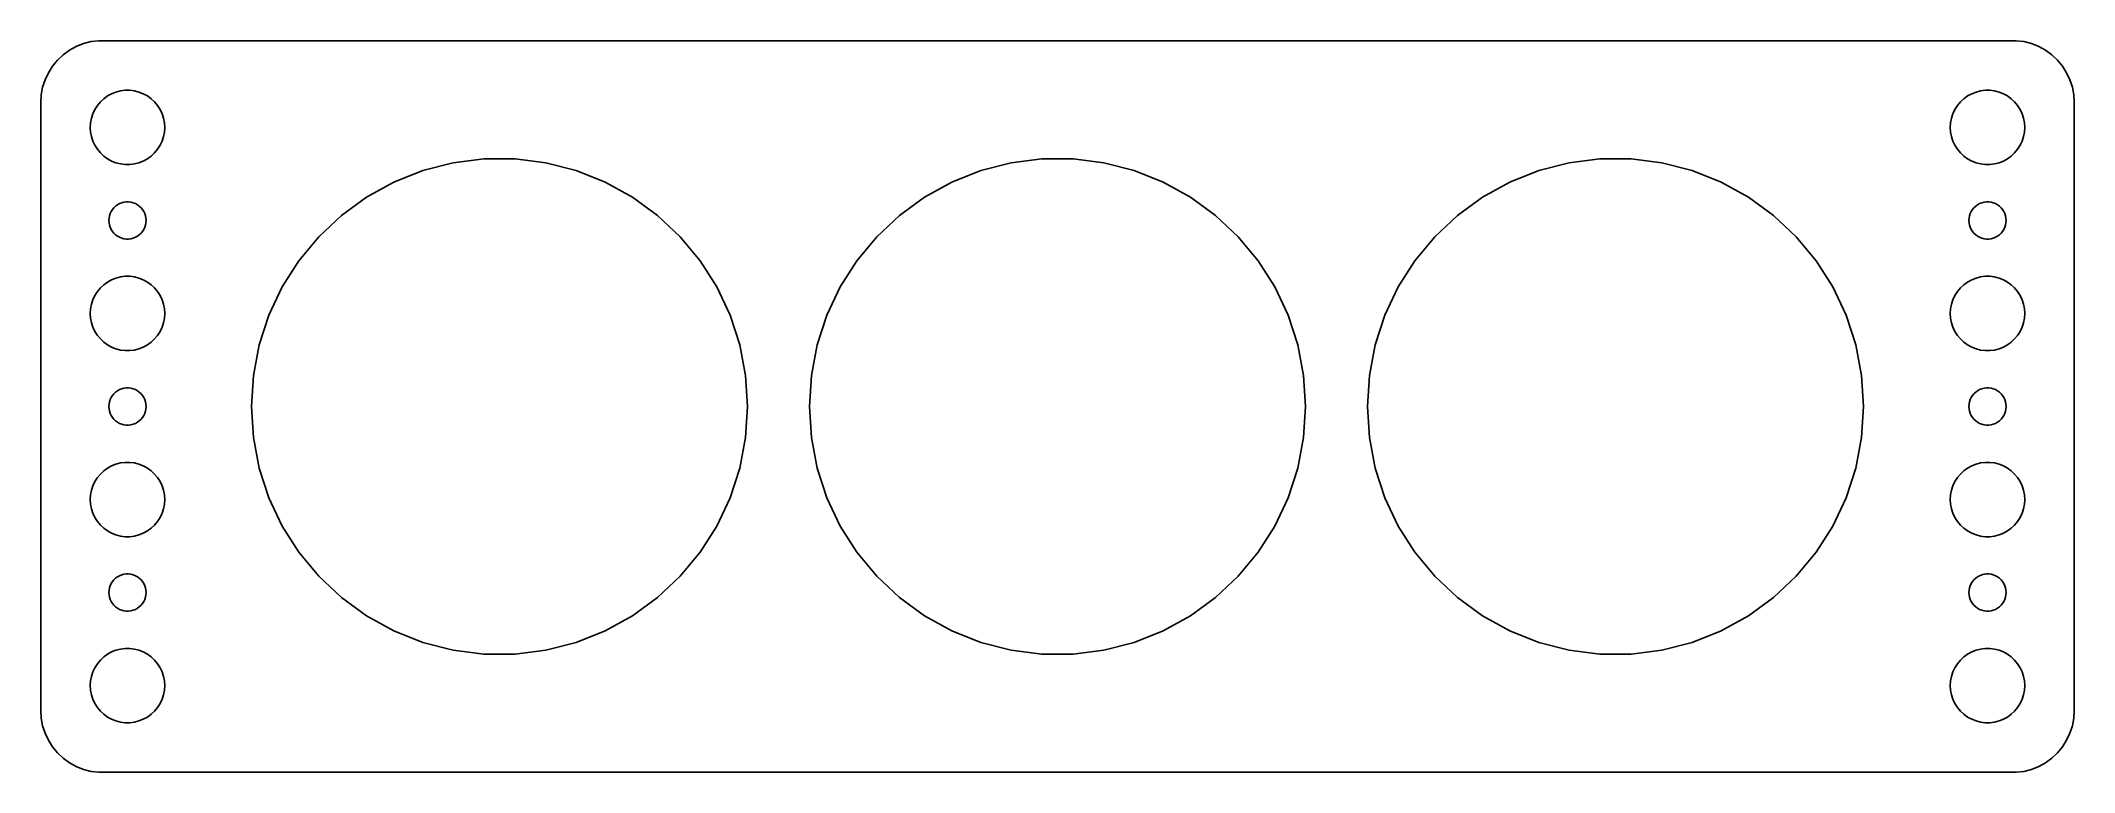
# Model space of a CAD drawing. Header units: metres. Extents: x -82 to 82, y -29 to 29.
import ezdxf

# ---------------------------------------------------------------- set-up
doc = ezdxf.new("R2010")
doc.units = ezdxf.units.M

msp = doc.modelspace()

# ---------------------------------------------------------------- linework, layer by layer
for p, q in [((-80.6448, 27.9227), (-81.0451, 27.4389)), ((-80.1871, 28.3526), (-80.6448, 27.9227)), ((-79.6791, 28.7216), (-80.1871, 28.3526)), ((-79.1289, 29.0241), (-79.6791, 28.7216)), ((-78.5451, 29.2553), (-79.1289, 29.0241)), ((-77.9369, 29.4114), (-78.5451, 29.2553)), ((-77.3139, 29.4901), (-77.9369, 29.4114)), ((77.3139, 29.4901), (-77.3139, 29.4901)), ((77.9369, 29.4114), (77.3139, 29.4901)), ((78.5451, 29.2553), (77.9369, 29.4114)), ((79.1289, 29.0241), (78.5451, 29.2553)), ((79.6791, 28.7216), (79.1289, 29.0241)), ((80.1871, 28.3526), (79.6791, 28.7216)), ((80.6448, 27.9227), (80.1871, 28.3526)), ((81.0451, 27.4389), (80.6448, 27.9227)), ((-81.6489, 26.3406), (-81.8429, 25.7434)), ((-81.3815, 26.9088), (-81.6489, 26.3406)), ((-81.0451, 27.4389), (-81.3815, 26.9088)), ((81.3815, 26.9088), (81.0451, 27.4389)), ((81.6489, 26.3406), (81.3815, 26.9088)), ((81.8429, 25.7434), (81.6489, 26.3406)), ((-81.9606, 25.1267), (-82, 24.5)), ((-81.8429, 25.7434), (-81.9606, 25.1267)), ((-77.1869, 24.5536), (-76.9123, 24.8115)), ((-76.9123, 24.8115), (-76.6075, 25.033)), ((-76.6075, 25.033), (-76.2773, 25.2145)), ((-76.2773, 25.2145), (-75.927, 25.3532)), ((-75.927, 25.3532), (-75.5621, 25.4469)), ((-75.5621, 25.4469), (-75.1884, 25.4941)), ((-75.1884, 25.4941), (-74.8116, 25.4941)), ((-74.8116, 25.4941), (-74.4379, 25.4469)), ((-74.4379, 25.4469), (-74.073, 25.3532)), ((-74.073, 25.3532), (-73.7227, 25.2145)), ((-73.7227, 25.2145), (-73.3925, 25.033)), ((-73.3925, 25.033), (-73.0877, 24.8115)), ((-73.0877, 24.8115), (-72.8131, 24.5536)), ((72.8131, 24.5536), (73.0877, 24.8115)), ((73.0877, 24.8115), (73.3925, 25.033)), ((73.3925, 25.033), (73.7227, 25.2145)), ((73.7227, 25.2145), (74.073, 25.3532)), ((74.073, 25.3532), (74.4379, 25.4469)), ((74.4379, 25.4469), (74.8116, 25.4941)), ((74.8116, 25.4941), (75.1884, 25.4941)), ((75.1884, 25.4941), (75.5621, 25.4469)), ((75.5621, 25.4469), (75.927, 25.3532)), ((75.927, 25.3532), (76.2773, 25.2145)), ((76.2773, 25.2145), (76.6075, 25.033)), ((76.6075, 25.033), (76.9123, 24.8115)), ((76.9123, 24.8115), (77.1869, 24.5536)), ((81.9606, 25.1267), (81.8429, 25.7434)), ((82, 24.5), (81.9606, 25.1267)), ((-82, 24.5), (-82, -24.5)), ((-77.9763, 22.876), (-77.9057, 23.2461)), ((-77.9057, 23.2461), (-77.7893, 23.6044)), ((-77.7893, 23.6044), (-77.6289, 23.9453)), ((-77.6289, 23.9453), (-77.427, 24.2634)), ((-77.427, 24.2634), (-77.1869, 24.5536)), ((-72.8131, 24.5536), (-72.573, 24.2634)), ((-72.573, 24.2634), (-72.3711, 23.9453)), ((-72.3711, 23.9453), (-72.2107, 23.6044)), ((-72.2107, 23.6044), (-72.0943, 23.2461)), ((-72.0943, 23.2461), (-72.0237, 22.876)), ((72.0237, 22.876), (72.0943, 23.2461)), ((72.0943, 23.2461), (72.2107, 23.6044)), ((72.2107, 23.6044), (72.3711, 23.9453)), ((72.3711, 23.9453), (72.573, 24.2634)), ((72.573, 24.2634), (72.8131, 24.5536)), ((77.1869, 24.5536), (77.427, 24.2634)), ((77.427, 24.2634), (77.6289, 23.9453)), ((77.6289, 23.9453), (77.7893, 23.6044)), ((77.7893, 23.6044), (77.9057, 23.2461)), ((77.9057, 23.2461), (77.9763, 22.876)), ((82, -24.5), (82, 24.5)), ((-78, 22.5), (-77.9763, 22.876)), ((-77.9763, 22.124), (-78, 22.5)), ((-77.9057, 21.7539), (-77.9763, 22.124)), ((-77.7893, 21.3956), (-77.9057, 21.7539)), ((-77.6289, 21.0547), (-77.7893, 21.3956)), ((-72.2107, 21.3956), (-72.3711, 21.0547)), ((-72.0943, 21.7539), (-72.2107, 21.3956)), ((-72.0237, 22.124), (-72.0943, 21.7539)), ((-72.0237, 22.876), (-72, 22.5)), ((-72, 22.5), (-72.0237, 22.124)), ((72, 22.5), (72.0237, 22.876)), ((72.0237, 22.124), (72, 22.5)), ((72.0943, 21.7539), (72.0237, 22.124)), ((72.2107, 21.3956), (72.0943, 21.7539)), ((72.3711, 21.0547), (72.2107, 21.3956)), ((77.7893, 21.3956), (77.6289, 21.0547)), ((77.9057, 21.7539), (77.7893, 21.3956)), ((77.9763, 22.124), (77.9057, 21.7539)), ((77.9763, 22.876), (78, 22.5)), ((78, 22.5), (77.9763, 22.124)), ((-77.427, 20.7366), (-77.6289, 21.0547)), ((-77.1869, 20.4464), (-77.427, 20.7366)), ((-76.9123, 20.1884), (-77.1869, 20.4464)), ((-76.6075, 19.967), (-76.9123, 20.1884)), ((-76.2773, 19.7855), (-76.6075, 19.967)), ((-75.927, 19.6468), (-76.2773, 19.7855)), ((-73.7227, 19.7855), (-74.073, 19.6468)), ((-73.3925, 19.967), (-73.7227, 19.7855)), ((-73.0877, 20.1884), (-73.3925, 19.967)), ((-72.8131, 20.4464), (-73.0877, 20.1884)), ((-72.573, 20.7366), (-72.8131, 20.4464)), ((-72.3711, 21.0547), (-72.573, 20.7366)), ((-48.7476, 19.6457), (-46.2558, 19.9605)), ((-46.2558, 19.9605), (-43.7442, 19.9605)), ((-43.7442, 19.9605), (-41.2524, 19.6457)), ((-3.74762, 19.6457), (-1.2558, 19.9605)), ((-1.2558, 19.9605), (1.2558, 19.9605)), ((1.2558, 19.9605), (3.74762, 19.6457)), ((41.2524, 19.6457), (43.7442, 19.9605)), ((43.7442, 19.9605), (46.2558, 19.9605)), ((46.2558, 19.9605), (48.7476, 19.6457)), ((72.573, 20.7366), (72.3711, 21.0547)), ((72.8131, 20.4464), (72.573, 20.7366)), ((73.0877, 20.1884), (72.8131, 20.4464)), ((73.3925, 19.967), (73.0877, 20.1884)), ((73.7227, 19.7855), (73.3925, 19.967)), ((74.073, 19.6468), (73.7227, 19.7855)), ((76.2773, 19.7855), (75.927, 19.6468)), ((76.6075, 19.967), (76.2773, 19.7855)), ((76.9123, 20.1884), (76.6075, 19.967)), ((77.1869, 20.4464), (76.9123, 20.1884)), ((77.427, 20.7366), (77.1869, 20.4464)), ((77.6289, 21.0547), (77.427, 20.7366)), ((-75.5621, 19.5531), (-75.927, 19.6468)), ((-75.1884, 19.5059), (-75.5621, 19.5531)), ((-74.8116, 19.5059), (-75.1884, 19.5059)), ((-74.4379, 19.5531), (-74.8116, 19.5059)), ((-74.073, 19.6468), (-74.4379, 19.5531)), ((-55.7165, 16.8866), (-53.5156, 18.0965)), ((-53.5156, 18.0965), (-51.1803, 19.0211)), ((-51.1803, 19.0211), (-48.7476, 19.6457)), ((-41.2524, 19.6457), (-38.8197, 19.0211)), ((-38.8197, 19.0211), (-36.4844, 18.0965)), ((-36.4844, 18.0965), (-34.2835, 16.8866)), ((-10.7165, 16.8866), (-8.51558, 18.0965)), ((-8.51558, 18.0965), (-6.18033, 19.0211)), ((-6.18033, 19.0211), (-3.74762, 19.6457)), ((3.74762, 19.6457), (6.18033, 19.0211)), ((6.18033, 19.0211), (8.51558, 18.0965)), ((8.51558, 18.0965), (10.7165, 16.8866)), ((34.2835, 16.8866), (36.4844, 18.0965)), ((36.4844, 18.0965), (38.8197, 19.0211)), ((38.8197, 19.0211), (41.2524, 19.6457)), ((48.7476, 19.6457), (51.1803, 19.0211)), ((51.1803, 19.0211), (53.5156, 18.0965)), ((53.5156, 18.0965), (55.7165, 16.8866)), ((74.4379, 19.5531), (74.073, 19.6468)), ((74.8116, 19.5059), (74.4379, 19.5531)), ((75.1884, 19.5059), (74.8116, 19.5059)), ((75.5621, 19.5531), (75.1884, 19.5059)), ((75.927, 19.6468), (75.5621, 19.5531)), ((-75.6387, 16.3572), (-75.4635, 16.4266)), ((-75.4635, 16.4266), (-75.2811, 16.4734)), ((-75.2811, 16.4734), (-75.0942, 16.497)), ((-75.0942, 16.497), (-74.9058, 16.497)), ((-74.9058, 16.497), (-74.7189, 16.4734)), ((-74.7189, 16.4734), (-74.5365, 16.4266)), ((-74.5365, 16.4266), (-74.3613, 16.3572)), ((-57.7485, 15.4103), (-55.7165, 16.8866)), ((-34.2835, 16.8866), (-32.2515, 15.4103)), ((-12.7485, 15.4103), (-10.7165, 16.8866)), ((10.7165, 16.8866), (12.7485, 15.4103)), ((32.2515, 15.4103), (34.2835, 16.8866)), ((55.7165, 16.8866), (57.7485, 15.4103)), ((74.3613, 16.3572), (74.5365, 16.4266)), ((74.5365, 16.4266), (74.7189, 16.4734)), ((74.7189, 16.4734), (74.9058, 16.497)), ((74.9058, 16.497), (75.0942, 16.497)), ((75.0942, 16.497), (75.2811, 16.4734)), ((75.2811, 16.4734), (75.4635, 16.4266)), ((75.4635, 16.4266), (75.6387, 16.3572)), ((-76.5, 15), (-76.4882, 15.188)), ((-76.4882, 14.812), (-76.5, 15)), ((-76.4882, 15.188), (-76.4529, 15.373)), ((-76.4529, 14.627), (-76.4882, 14.812)), ((-76.4529, 15.373), (-76.3947, 15.5522)), ((-76.3947, 15.5522), (-76.3145, 15.7226)), ((-76.3145, 15.7226), (-76.2135, 15.8817)), ((-76.2135, 15.8817), (-76.0934, 16.0268)), ((-76.0934, 16.0268), (-75.9561, 16.1558)), ((-75.9561, 16.1558), (-75.8037, 16.2665)), ((-75.8037, 16.2665), (-75.6387, 16.3572)), ((-74.3613, 16.3572), (-74.1963, 16.2665)), ((-74.1963, 16.2665), (-74.0439, 16.1558)), ((-74.0439, 16.1558), (-73.9065, 16.0268)), ((-73.9065, 16.0268), (-73.7865, 15.8817)), ((-73.7865, 15.8817), (-73.6855, 15.7226)), ((-73.6855, 15.7226), (-73.6053, 15.5522)), ((-73.6053, 15.5522), (-73.5471, 15.373)), ((-73.5471, 15.373), (-73.5118, 15.188)), ((-73.5118, 14.812), (-73.5471, 14.627)), ((-73.5118, 15.188), (-73.5, 15)), ((-73.5, 15), (-73.5118, 14.812)), ((-59.5794, 13.6909), (-57.7485, 15.4103)), ((-32.2515, 15.4103), (-30.4206, 13.6909)), ((-14.5794, 13.6909), (-12.7485, 15.4103)), ((12.7485, 15.4103), (14.5794, 13.6909)), ((30.4206, 13.6909), (32.2515, 15.4103)), ((57.7485, 15.4103), (59.5794, 13.6909)), ((73.5, 15), (73.5118, 15.188)), ((73.5118, 14.812), (73.5, 15)), ((73.5118, 15.188), (73.5471, 15.373)), ((73.5471, 14.627), (73.5118, 14.812)), ((73.5471, 15.373), (73.6053, 15.5522)), ((73.6053, 15.5522), (73.6855, 15.7226)), ((73.6855, 15.7226), (73.7865, 15.8817)), ((73.7865, 15.8817), (73.9065, 16.0268)), ((73.9065, 16.0268), (74.0439, 16.1558)), ((74.0439, 16.1558), (74.1963, 16.2665)), ((74.1963, 16.2665), (74.3613, 16.3572)), ((75.6387, 16.3572), (75.8037, 16.2665)), ((75.8037, 16.2665), (75.9561, 16.1558)), ((75.9561, 16.1558), (76.0934, 16.0268)), ((76.0934, 16.0268), (76.2135, 15.8817)), ((76.2135, 15.8817), (76.3145, 15.7226)), ((76.3145, 15.7226), (76.3947, 15.5522)), ((76.3947, 15.5522), (76.4529, 15.373)), ((76.4529, 15.373), (76.4882, 15.188)), ((76.4882, 14.812), (76.4529, 14.627)), ((76.4882, 15.188), (76.5, 15)), ((76.5, 15), (76.4882, 14.812)), ((-76.3947, 14.4478), (-76.4529, 14.627)), ((-76.3145, 14.2774), (-76.3947, 14.4478)), ((-76.2135, 14.1183), (-76.3145, 14.2774)), ((-76.0934, 13.9732), (-76.2135, 14.1183)), ((-75.9561, 13.8442), (-76.0934, 13.9732)), ((-75.8037, 13.7335), (-75.9561, 13.8442)), ((-75.6387, 13.6427), (-75.8037, 13.7335)), ((-75.4635, 13.5734), (-75.6387, 13.6427)), ((-75.2811, 13.5266), (-75.4635, 13.5734)), ((-75.0942, 13.5029), (-75.2811, 13.5266)), ((-74.9058, 13.5029), (-75.0942, 13.5029)), ((-74.7189, 13.5266), (-74.9058, 13.5029)), ((-74.5365, 13.5734), (-74.7189, 13.5266)), ((-74.3613, 13.6427), (-74.5365, 13.5734)), ((-74.1963, 13.7335), (-74.3613, 13.6427)), ((-74.0439, 13.8442), (-74.1963, 13.7335)), ((-73.9065, 13.9732), (-74.0439, 13.8442)), ((-73.7865, 14.1183), (-73.9065, 13.9732)), ((-73.6855, 14.2774), (-73.7865, 14.1183)), ((-73.6053, 14.4478), (-73.6855, 14.2774)), ((-73.5471, 14.627), (-73.6053, 14.4478)), ((-61.1803, 11.7557), (-59.5794, 13.6909)), ((-30.4206, 13.6909), (-28.8197, 11.7557)), ((-16.1803, 11.7557), (-14.5794, 13.6909)), ((14.5794, 13.6909), (16.1803, 11.7557)), ((28.8197, 11.7557), (30.4206, 13.6909)), ((59.5794, 13.6909), (61.1803, 11.7557)), ((73.6053, 14.4478), (73.5471, 14.627)), ((73.6855, 14.2774), (73.6053, 14.4478)), ((73.7865, 14.1183), (73.6855, 14.2774)), ((73.9065, 13.9732), (73.7865, 14.1183)), ((74.0439, 13.8442), (73.9065, 13.9732)), ((74.1963, 13.7335), (74.0439, 13.8442)), ((74.3613, 13.6427), (74.1963, 13.7335)), ((74.5365, 13.5734), (74.3613, 13.6427)), ((74.7189, 13.5266), (74.5365, 13.5734)), ((74.9058, 13.5029), (74.7189, 13.5266)), ((75.0942, 13.5029), (74.9058, 13.5029)), ((75.2811, 13.5266), (75.0942, 13.5029)), ((75.4635, 13.5734), (75.2811, 13.5266)), ((75.6387, 13.6427), (75.4635, 13.5734)), ((75.8037, 13.7335), (75.6387, 13.6427)), ((75.9561, 13.8442), (75.8037, 13.7335)), ((76.0934, 13.9732), (75.9561, 13.8442)), ((76.2135, 14.1183), (76.0934, 13.9732)), ((76.3145, 14.2774), (76.2135, 14.1183)), ((76.3947, 14.4478), (76.3145, 14.2774)), ((76.4529, 14.627), (76.3947, 14.4478)), ((-62.5261, 9.63507), (-61.1803, 11.7557)), ((-28.8197, 11.7557), (-27.4739, 9.63507)), ((-17.5261, 9.63507), (-16.1803, 11.7557)), ((16.1803, 11.7557), (17.5261, 9.63507)), ((27.4739, 9.63507), (28.8197, 11.7557)), ((61.1803, 11.7557), (62.5261, 9.63507)), ((-76.9123, 9.81154), (-76.6075, 10.033)), ((-76.6075, 10.033), (-76.2773, 10.2145)), ((-76.2773, 10.2145), (-75.927, 10.3532)), ((-75.927, 10.3532), (-75.5621, 10.4469)), ((-75.5621, 10.4469), (-75.1884, 10.4941)), ((-75.1884, 10.4941), (-74.8116, 10.4941)), ((-74.8116, 10.4941), (-74.4379, 10.4469)), ((-74.4379, 10.4469), (-74.073, 10.3532)), ((-74.073, 10.3532), (-73.7227, 10.2145)), ((-73.7227, 10.2145), (-73.3925, 10.033)), ((-73.3925, 10.033), (-73.0877, 9.81154)), ((73.0877, 9.81154), (73.3925, 10.033)), ((73.3925, 10.033), (73.7227, 10.2145)), ((73.7227, 10.2145), (74.073, 10.3532)), ((74.073, 10.3532), (74.4379, 10.4469)), ((74.4379, 10.4469), (74.8116, 10.4941)), ((74.8116, 10.4941), (75.1884, 10.4941)), ((75.1884, 10.4941), (75.5621, 10.4469)), ((75.5621, 10.4469), (75.927, 10.3532)), ((75.927, 10.3532), (76.2773, 10.2145)), ((76.2773, 10.2145), (76.6075, 10.033)), ((76.6075, 10.033), (76.9123, 9.81154)), ((-77.9763, 7.87599), (-77.9057, 8.24606)), ((-77.9057, 8.24606), (-77.7893, 8.60437)), ((-77.7893, 8.60437), (-77.6289, 8.94525)), ((-77.6289, 8.94525), (-77.427, 9.26335)), ((-77.427, 9.26335), (-77.1869, 9.55363)), ((-77.1869, 9.55363), (-76.9123, 9.81154)), ((-73.0877, 9.81154), (-72.8131, 9.55363)), ((-72.8131, 9.55363), (-72.573, 9.26335)), ((-72.573, 9.26335), (-72.3711, 8.94525)), ((-72.3711, 8.94525), (-72.2107, 8.60437)), ((-72.2107, 8.60437), (-72.0943, 8.24606)), ((-72.0943, 8.24606), (-72.0237, 7.87599)), ((-63.5955, 7.36249), (-62.5261, 9.63507)), ((-27.4739, 9.63507), (-26.4045, 7.36249)), ((-18.5955, 7.36249), (-17.5261, 9.63507)), ((17.5261, 9.63507), (18.5955, 7.36249)), ((26.4045, 7.36249), (27.4739, 9.63507)), ((62.5261, 9.63507), (63.5955, 7.36249)), ((72.0237, 7.87599), (72.0943, 8.24606)), ((72.0943, 8.24606), (72.2107, 8.60437)), ((72.2107, 8.60437), (72.3711, 8.94525)), ((72.3711, 8.94525), (72.573, 9.26335)), ((72.573, 9.26335), (72.8131, 9.55363)), ((72.8131, 9.55363), (73.0877, 9.81154)), ((76.9123, 9.81154), (77.1869, 9.55363)), ((77.1869, 9.55363), (77.427, 9.26335)), ((77.427, 9.26335), (77.6289, 8.94525)), ((77.6289, 8.94525), (77.7893, 8.60437)), ((77.7893, 8.60437), (77.9057, 8.24606)), ((77.9057, 8.24606), (77.9763, 7.87599)), ((-78, 7.5), (-77.9763, 7.87599)), ((-77.9763, 7.12399), (-78, 7.5)), ((-77.9057, 6.75392), (-77.9763, 7.12399)), ((-77.7893, 6.39561), (-77.9057, 6.75392)), ((-72.0943, 6.75392), (-72.2107, 6.39561)), ((-72.0237, 7.12399), (-72.0943, 6.75392)), ((-72.0237, 7.87599), (-72, 7.5)), ((-72, 7.5), (-72.0237, 7.12399)), ((-64.3717, 4.97379), (-63.5955, 7.36249)), ((-26.4045, 7.36249), (-25.6283, 4.97379)), ((-19.3717, 4.97379), (-18.5955, 7.36249)), ((18.5955, 7.36249), (19.3717, 4.97379)), ((25.6283, 4.97379), (26.4045, 7.36249)), ((63.5955, 7.36249), (64.3717, 4.97379)), ((72, 7.5), (72.0237, 7.87599)), ((72.0237, 7.12399), (72, 7.5)), ((72.0943, 6.75392), (72.0237, 7.12399)), ((72.2107, 6.39561), (72.0943, 6.75392)), ((77.9057, 6.75392), (77.7893, 6.39561)), ((77.9763, 7.12399), (77.9057, 6.75392)), ((77.9763, 7.87599), (78, 7.5)), ((78, 7.5), (77.9763, 7.12399)), ((-77.6289, 6.05473), (-77.7893, 6.39561)), ((-77.427, 5.73663), (-77.6289, 6.05473)), ((-77.1869, 5.44635), (-77.427, 5.73663)), ((-76.9123, 5.18845), (-77.1869, 5.44635)), ((-76.6075, 4.96701), (-76.9123, 5.18845)), ((-76.2773, 4.78551), (-76.6075, 4.96701)), ((-73.3925, 4.96701), (-73.7227, 4.78551)), ((-73.0877, 5.18845), (-73.3925, 4.96701)), ((-72.8131, 5.44635), (-73.0877, 5.18845)), ((-72.573, 5.73663), (-72.8131, 5.44635)), ((-72.3711, 6.05473), (-72.573, 5.73663)), ((-72.2107, 6.39561), (-72.3711, 6.05473)), ((-64.8423, 2.50665), (-64.3717, 4.97379)), ((-25.6283, 4.97379), (-25.1577, 2.50665)), ((-19.8423, 2.50665), (-19.3717, 4.97379)), ((19.3717, 4.97379), (19.8423, 2.50665)), ((25.1577, 2.50665), (25.6283, 4.97379)), ((64.3717, 4.97379), (64.8423, 2.50665)), ((72.3711, 6.05473), (72.2107, 6.39561)), ((72.573, 5.73663), (72.3711, 6.05473)), ((72.8131, 5.44635), (72.573, 5.73663)), ((73.0877, 5.18845), (72.8131, 5.44635)), ((73.3925, 4.96701), (73.0877, 5.18845)), ((73.7227, 4.78551), (73.3925, 4.96701)), ((76.6075, 4.96701), (76.2773, 4.78551)), ((76.9123, 5.18845), (76.6075, 4.96701)), ((77.1869, 5.44635), (76.9123, 5.18845)), ((77.427, 5.73663), (77.1869, 5.44635)), ((77.6289, 6.05473), (77.427, 5.73663)), ((77.7893, 6.39561), (77.6289, 6.05473)), ((-75.927, 4.64682), (-76.2773, 4.78551)), ((-75.5621, 4.55313), (-75.927, 4.64682)), ((-75.1884, 4.50591), (-75.5621, 4.55313)), ((-74.8116, 4.50591), (-75.1884, 4.50591)), ((-74.4379, 4.55313), (-74.8116, 4.50591)), ((-74.073, 4.64682), (-74.4379, 4.55313)), ((-73.7227, 4.78551), (-74.073, 4.64682)), ((74.073, 4.64682), (73.7227, 4.78551)), ((74.4379, 4.55313), (74.073, 4.64682)), ((74.8116, 4.50591), (74.4379, 4.55313)), ((75.1884, 4.50591), (74.8116, 4.50591)), ((75.5621, 4.55313), (75.1884, 4.50591)), ((75.927, 4.64682), (75.5621, 4.55313)), ((76.2773, 4.78551), (75.927, 4.64682)), ((-65, 0), (-64.8423, 2.50665)), ((-25.1577, 2.50665), (-25, 0)), ((-20, 0), (-19.8423, 2.50665)), ((19.8423, 2.50665), (20, 0)), ((25, 0), (25.1577, 2.50665)), ((64.8423, 2.50665), (65, 0)), ((-76.5, 0), (-76.4882, 0.187988)), ((-76.4882, -0.187988), (-76.5, 0)), ((-76.4882, 0.187988), (-76.4529, 0.373032)), ((-76.4529, 0.373032), (-76.3947, 0.552185)), ((-76.3947, 0.552185), (-76.3145, 0.722626)), ((-76.3145, 0.722626), (-76.2135, 0.881668)), ((-76.2135, 0.881668), (-76.0934, 1.02681)), ((-76.0934, 1.02681), (-75.9561, 1.15576)), ((-75.9561, 1.15576), (-75.8037, 1.26648)), ((-75.8037, 1.26648), (-75.6387, 1.35724)), ((-75.6387, 1.35724), (-75.4635, 1.42657)), ((-75.4635, 1.42657), (-75.2811, 1.47342)), ((-75.2811, 1.47342), (-75.0942, 1.49704)), ((-75.0942, 1.49704), (-74.9058, 1.49704)), ((-74.9058, 1.49704), (-74.7189, 1.47342)), ((-74.7189, 1.47342), (-74.5365, 1.42657)), ((-74.5365, 1.42657), (-74.3613, 1.35724)), ((-74.3613, 1.35724), (-74.1963, 1.26648)), ((-74.1963, 1.26648), (-74.0439, 1.15576)), ((-74.0439, 1.15576), (-73.9065, 1.02681)), ((-73.9065, 1.02681), (-73.7865, 0.881668)), ((-73.7865, 0.881668), (-73.6855, 0.722626)), ((-73.6855, 0.722626), (-73.6053, 0.552185)), ((-73.6053, 0.552185), (-73.5471, 0.373032)), ((-73.5471, 0.373032), (-73.5118, 0.187988)), ((-73.5118, 0.187988), (-73.5, 0)), ((-73.5, 0), (-73.5118, -0.187988)), ((-64.8423, -2.50665), (-65, 0)), ((-25, 0), (-25.1577, -2.50665)), ((-19.8423, -2.50665), (-20, 0)), ((20, 0), (19.8423, -2.50665)), ((25.1577, -2.50665), (25, 0)), ((65, 0), (64.8423, -2.50665)), ((73.5, 0), (73.5118, 0.187988)), ((73.5118, -0.187988), (73.5, 0)), ((73.5118, 0.187988), (73.5471, 0.373032)), ((73.5471, 0.373032), (73.6053, 0.552185)), ((73.6053, 0.552185), (73.6855, 0.722626)), ((73.6855, 0.722626), (73.7865, 0.881668)), ((73.7865, 0.881668), (73.9065, 1.02681)), ((73.9065, 1.02681), (74.0439, 1.15576)), ((74.0439, 1.15576), (74.1963, 1.26648)), ((74.1963, 1.26648), (74.3613, 1.35724)), ((74.3613, 1.35724), (74.5365, 1.42657)), ((74.5365, 1.42657), (74.7189, 1.47342)), ((74.7189, 1.47342), (74.9058, 1.49704)), ((74.9058, 1.49704), (75.0942, 1.49704)), ((75.0942, 1.49704), (75.2811, 1.47342)), ((75.2811, 1.47342), (75.4635, 1.42657)), ((75.4635, 1.42657), (75.6387, 1.35724)), ((75.6387, 1.35724), (75.8037, 1.26648)), ((75.8037, 1.26648), (75.9561, 1.15576)), ((75.9561, 1.15576), (76.0934, 1.02681)), ((76.0934, 1.02681), (76.2135, 0.881668)), ((76.2135, 0.881668), (76.3145, 0.722626)), ((76.3145, 0.722626), (76.3947, 0.552185)), ((76.3947, 0.552185), (76.4529, 0.373032)), ((76.4529, 0.373032), (76.4882, 0.187988)), ((76.4882, 0.187988), (76.5, 0)), ((76.5, 0), (76.4882, -0.187988)), ((-76.4529, -0.373032), (-76.4882, -0.187988)), ((-76.3947, -0.552185), (-76.4529, -0.373032)), ((-76.3145, -0.722626), (-76.3947, -0.552185)), ((-76.2135, -0.881668), (-76.3145, -0.722626)), ((-76.0934, -1.02681), (-76.2135, -0.881668)), ((-75.9561, -1.15576), (-76.0934, -1.02681)), ((-75.8037, -1.26648), (-75.9561, -1.15576)), ((-75.6387, -1.35724), (-75.8037, -1.26648)), ((-75.4635, -1.42657), (-75.6387, -1.35724)), ((-75.2811, -1.47342), (-75.4635, -1.42657)), ((-75.0942, -1.49704), (-75.2811, -1.47342)), ((-74.9058, -1.49704), (-75.0942, -1.49704)), ((-74.7189, -1.47342), (-74.9058, -1.49704)), ((-74.5365, -1.42657), (-74.7189, -1.47342)), ((-74.3613, -1.35724), (-74.5365, -1.42657)), ((-74.1963, -1.26648), (-74.3613, -1.35724)), ((-74.0439, -1.15576), (-74.1963, -1.26648)), ((-73.9065, -1.02681), (-74.0439, -1.15576)), ((-73.7865, -0.881668), (-73.9065, -1.02681)), ((-73.6855, -0.722626), (-73.7865, -0.881668)), ((-73.6053, -0.552185), (-73.6855, -0.722626)), ((-73.5471, -0.373032), (-73.6053, -0.552185)), ((-73.5118, -0.187988), (-73.5471, -0.373032)), ((73.5471, -0.373032), (73.5118, -0.187988)), ((73.6053, -0.552185), (73.5471, -0.373032)), ((73.6855, -0.722626), (73.6053, -0.552185)), ((73.7865, -0.881668), (73.6855, -0.722626)), ((73.9065, -1.02681), (73.7865, -0.881668)), ((74.0439, -1.15576), (73.9065, -1.02681)), ((74.1963, -1.26648), (74.0439, -1.15576)), ((74.3613, -1.35724), (74.1963, -1.26648)), ((74.5365, -1.42657), (74.3613, -1.35724)), ((74.7189, -1.47342), (74.5365, -1.42657)), ((74.9058, -1.49704), (74.7189, -1.47342)), ((75.0942, -1.49704), (74.9058, -1.49704)), ((75.2811, -1.47342), (75.0942, -1.49704)), ((75.4635, -1.42657), (75.2811, -1.47342)), ((75.6387, -1.35724), (75.4635, -1.42657)), ((75.8037, -1.26648), (75.6387, -1.35724)), ((75.9561, -1.15576), (75.8037, -1.26648)), ((76.0934, -1.02681), (75.9561, -1.15576)), ((76.2135, -0.881668), (76.0934, -1.02681)), ((76.3145, -0.722626), (76.2135, -0.881668)), ((76.3947, -0.552185), (76.3145, -0.722626)), ((76.4529, -0.373032), (76.3947, -0.552185)), ((76.4882, -0.187988), (76.4529, -0.373032)), ((-64.3717, -4.97379), (-64.8423, -2.50665)), ((-25.1577, -2.50665), (-25.6283, -4.97379)), ((-19.3717, -4.97379), (-19.8423, -2.50665)), ((19.8423, -2.50665), (19.3717, -4.97379)), ((25.6283, -4.97379), (25.1577, -2.50665)), ((64.8423, -2.50665), (64.3717, -4.97379)), ((-76.6075, -4.96701), (-76.2773, -4.78551)), ((-76.2773, -4.78551), (-75.927, -4.64682)), ((-75.927, -4.64682), (-75.5621, -4.55313)), ((-75.5621, -4.55313), (-75.1884, -4.50591)), ((-75.1884, -4.50591), (-74.8116, -4.50591)), ((-74.8116, -4.50591), (-74.4379, -4.55313)), ((-74.4379, -4.55313), (-74.073, -4.64682)), ((-74.073, -4.64682), (-73.7227, -4.78551)), ((-73.7227, -4.78551), (-73.3925, -4.96701)), ((73.3925, -4.96701), (73.7227, -4.78551)), ((73.7227, -4.78551), (74.073, -4.64682)), ((74.073, -4.64682), (74.4379, -4.55313)), ((74.4379, -4.55313), (74.8116, -4.50591)), ((74.8116, -4.50591), (75.1884, -4.50591)), ((75.1884, -4.50591), (75.5621, -4.55313)), ((75.5621, -4.55313), (75.927, -4.64682)), ((75.927, -4.64682), (76.2773, -4.78551)), ((76.2773, -4.78551), (76.6075, -4.96701)), ((-77.9057, -6.75392), (-77.7893, -6.39561)), ((-77.7893, -6.39561), (-77.6289, -6.05473)), ((-77.6289, -6.05473), (-77.427, -5.73663)), ((-77.427, -5.73663), (-77.1869, -5.44635)), ((-77.1869, -5.44635), (-76.9123, -5.18845)), ((-76.9123, -5.18845), (-76.6075, -4.96701)), ((-73.3925, -4.96701), (-73.0877, -5.18845)), ((-73.0877, -5.18845), (-72.8131, -5.44635)), ((-72.8131, -5.44635), (-72.573, -5.73663)), ((-72.573, -5.73663), (-72.3711, -6.05473)), ((-72.3711, -6.05473), (-72.2107, -6.39561)), ((-72.2107, -6.39561), (-72.0943, -6.75392)), ((-63.5955, -7.36249), (-64.3717, -4.97379)), ((-25.6283, -4.97379), (-26.4045, -7.36249)), ((-18.5955, -7.36249), (-19.3717, -4.97379)), ((19.3717, -4.97379), (18.5955, -7.36249)), ((26.4045, -7.36249), (25.6283, -4.97379)), ((64.3717, -4.97379), (63.5955, -7.36249)), ((72.0943, -6.75392), (72.2107, -6.39561)), ((72.2107, -6.39561), (72.3711, -6.05473)), ((72.3711, -6.05473), (72.573, -5.73663)), ((72.573, -5.73663), (72.8131, -5.44635)), ((72.8131, -5.44635), (73.0877, -5.18845)), ((73.0877, -5.18845), (73.3925, -4.96701)), ((76.6075, -4.96701), (76.9123, -5.18845)), ((76.9123, -5.18845), (77.1869, -5.44635)), ((77.1869, -5.44635), (77.427, -5.73663)), ((77.427, -5.73663), (77.6289, -6.05473)), ((77.6289, -6.05473), (77.7893, -6.39561)), ((77.7893, -6.39561), (77.9057, -6.75392)), ((-78, -7.5), (-77.9763, -7.12399)), ((-77.9763, -7.87599), (-78, -7.5)), ((-77.9763, -7.12399), (-77.9057, -6.75392)), ((-77.9057, -8.24606), (-77.9763, -7.87599)), ((-72.0943, -6.75392), (-72.0237, -7.12399)), ((-72.0237, -7.87599), (-72.0943, -8.24606)), ((-72.0237, -7.12399), (-72, -7.5)), ((-72, -7.5), (-72.0237, -7.87599)), ((-62.5261, -9.63507), (-63.5955, -7.36249)), ((-26.4045, -7.36249), (-27.4739, -9.63507)), ((-17.5261, -9.63507), (-18.5955, -7.36249)), ((18.5955, -7.36249), (17.5261, -9.63507)), ((27.4739, -9.63507), (26.4045, -7.36249)), ((63.5955, -7.36249), (62.5261, -9.63507)), ((72, -7.5), (72.0237, -7.12399)), ((72.0237, -7.87599), (72, -7.5)), ((72.0237, -7.12399), (72.0943, -6.75392)), ((72.0943, -8.24606), (72.0237, -7.87599)), ((77.9057, -6.75392), (77.9763, -7.12399)), ((77.9763, -7.87599), (77.9057, -8.24606)), ((77.9763, -7.12399), (78, -7.5)), ((78, -7.5), (77.9763, -7.87599)), ((-77.7893, -8.60437), (-77.9057, -8.24606)), ((-77.6289, -8.94525), (-77.7893, -8.60437)), ((-77.427, -9.26335), (-77.6289, -8.94525)), ((-77.1869, -9.55363), (-77.427, -9.26335)), ((-76.9123, -9.81154), (-77.1869, -9.55363)), ((-76.6075, -10.033), (-76.9123, -9.81154)), ((-73.0877, -9.81154), (-73.3925, -10.033)), ((-72.8131, -9.55363), (-73.0877, -9.81154)), ((-72.573, -9.26335), (-72.8131, -9.55363)), ((-72.3711, -8.94525), (-72.573, -9.26335)), ((-72.2107, -8.60437), (-72.3711, -8.94525)), ((-72.0943, -8.24606), (-72.2107, -8.60437)), ((-61.1803, -11.7557), (-62.5261, -9.63507)), ((-27.4739, -9.63507), (-28.8197, -11.7557)), ((-16.1803, -11.7557), (-17.5261, -9.63507)), ((17.5261, -9.63507), (16.1803, -11.7557)), ((28.8197, -11.7557), (27.4739, -9.63507)), ((62.5261, -9.63507), (61.1803, -11.7557)), ((72.2107, -8.60437), (72.0943, -8.24606)), ((72.3711, -8.94525), (72.2107, -8.60437)), ((72.573, -9.26335), (72.3711, -8.94525)), ((72.8131, -9.55363), (72.573, -9.26335)), ((73.0877, -9.81154), (72.8131, -9.55363)), ((73.3925, -10.033), (73.0877, -9.81154)), ((76.9123, -9.81154), (76.6075, -10.033)), ((77.1869, -9.55363), (76.9123, -9.81154)), ((77.427, -9.26335), (77.1869, -9.55363)), ((77.6289, -8.94525), (77.427, -9.26335)), ((77.7893, -8.60437), (77.6289, -8.94525)), ((77.9057, -8.24606), (77.7893, -8.60437)), ((-76.2773, -10.2145), (-76.6075, -10.033)), ((-75.927, -10.3532), (-76.2773, -10.2145)), ((-75.5621, -10.4469), (-75.927, -10.3532)), ((-75.1884, -10.4941), (-75.5621, -10.4469)), ((-74.8116, -10.4941), (-75.1884, -10.4941)), ((-74.4379, -10.4469), (-74.8116, -10.4941)), ((-74.073, -10.3532), (-74.4379, -10.4469)), ((-73.7227, -10.2145), (-74.073, -10.3532)), ((-73.3925, -10.033), (-73.7227, -10.2145)), ((73.7227, -10.2145), (73.3925, -10.033)), ((74.073, -10.3532), (73.7227, -10.2145)), ((74.4379, -10.4469), (74.073, -10.3532)), ((74.8116, -10.4941), (74.4379, -10.4469)), ((75.1884, -10.4941), (74.8116, -10.4941)), ((75.5621, -10.4469), (75.1884, -10.4941)), ((75.927, -10.3532), (75.5621, -10.4469)), ((76.2773, -10.2145), (75.927, -10.3532)), ((76.6075, -10.033), (76.2773, -10.2145)), ((-59.5794, -13.6909), (-61.1803, -11.7557)), ((-28.8197, -11.7557), (-30.4206, -13.6909)), ((-14.5794, -13.6909), (-16.1803, -11.7557)), ((16.1803, -11.7557), (14.5794, -13.6909)), ((30.4206, -13.6909), (28.8197, -11.7557)), ((61.1803, -11.7557), (59.5794, -13.6909)), ((-76.4882, -14.812), (-76.4529, -14.627)), ((-76.4529, -14.627), (-76.3947, -14.4478)), ((-76.3947, -14.4478), (-76.3145, -14.2774)), ((-76.3145, -14.2774), (-76.2135, -14.1183)), ((-76.2135, -14.1183), (-76.0934, -13.9732)), ((-76.0934, -13.9732), (-75.9561, -13.8442)), ((-75.9561, -13.8442), (-75.8037, -13.7335)), ((-75.8037, -13.7335), (-75.6387, -13.6427)), ((-75.6387, -13.6427), (-75.4635, -13.5734)), ((-75.4635, -13.5734), (-75.2811, -13.5266)), ((-75.2811, -13.5266), (-75.0942, -13.5029)), ((-75.0942, -13.5029), (-74.9058, -13.5029)), ((-74.9058, -13.5029), (-74.7189, -13.5266)), ((-74.7189, -13.5266), (-74.5365, -13.5734)), ((-74.5365, -13.5734), (-74.3613, -13.6427)), ((-74.3613, -13.6427), (-74.1963, -13.7335)), ((-74.1963, -13.7335), (-74.0439, -13.8442)), ((-74.0439, -13.8442), (-73.9065, -13.9732)), ((-73.9065, -13.9732), (-73.7865, -14.1183)), ((-73.7865, -14.1183), (-73.6855, -14.2774)), ((-73.6855, -14.2774), (-73.6053, -14.4478)), ((-73.6053, -14.4478), (-73.5471, -14.627)), ((-73.5471, -14.627), (-73.5118, -14.812)), ((-57.7485, -15.4103), (-59.5794, -13.6909)), ((-30.4206, -13.6909), (-32.2515, -15.4103)), ((-12.7485, -15.4103), (-14.5794, -13.6909)), ((14.5794, -13.6909), (12.7485, -15.4103)), ((32.2515, -15.4103), (30.4206, -13.6909)), ((59.5794, -13.6909), (57.7485, -15.4103)), ((73.5118, -14.812), (73.5471, -14.627)), ((73.5471, -14.627), (73.6053, -14.4478)), ((73.6053, -14.4478), (73.6855, -14.2774)), ((73.6855, -14.2774), (73.7865, -14.1183)), ((73.7865, -14.1183), (73.9065, -13.9732)), ((73.9065, -13.9732), (74.0439, -13.8442)), ((74.0439, -13.8442), (74.1963, -13.7335)), ((74.1963, -13.7335), (74.3613, -13.6427)), ((74.3613, -13.6427), (74.5365, -13.5734)), ((74.5365, -13.5734), (74.7189, -13.5266)), ((74.7189, -13.5266), (74.9058, -13.5029)), ((74.9058, -13.5029), (75.0942, -13.5029)), ((75.0942, -13.5029), (75.2811, -13.5266)), ((75.2811, -13.5266), (75.4635, -13.5734)), ((75.4635, -13.5734), (75.6387, -13.6427)), ((75.6387, -13.6427), (75.8037, -13.7335)), ((75.8037, -13.7335), (75.9561, -13.8442)), ((75.9561, -13.8442), (76.0934, -13.9732)), ((76.0934, -13.9732), (76.2135, -14.1183)), ((76.2135, -14.1183), (76.3145, -14.2774)), ((76.3145, -14.2774), (76.3947, -14.4478)), ((76.3947, -14.4478), (76.4529, -14.627)), ((76.4529, -14.627), (76.4882, -14.812)), ((-76.5, -15), (-76.4882, -14.812)), ((-76.4882, -15.188), (-76.5, -15)), ((-76.4529, -15.373), (-76.4882, -15.188)), ((-76.3947, -15.5522), (-76.4529, -15.373)), ((-76.3145, -15.7226), (-76.3947, -15.5522)), ((-76.2135, -15.8817), (-76.3145, -15.7226)), ((-76.0934, -16.0268), (-76.2135, -15.8817)), ((-75.9561, -16.1558), (-76.0934, -16.0268)), ((-75.8037, -16.2665), (-75.9561, -16.1558)), ((-75.6387, -16.3572), (-75.8037, -16.2665)), ((-75.4635, -16.4266), (-75.6387, -16.3572)), ((-74.3613, -16.3572), (-74.5365, -16.4266)), ((-74.1963, -16.2665), (-74.3613, -16.3572)), ((-74.0439, -16.1558), (-74.1963, -16.2665)), ((-73.9065, -16.0268), (-74.0439, -16.1558)), ((-73.7865, -15.8817), (-73.9065, -16.0268)), ((-73.6855, -15.7226), (-73.7865, -15.8817)), ((-73.6053, -15.5522), (-73.6855, -15.7226)), ((-73.5471, -15.373), (-73.6053, -15.5522)), ((-73.5118, -15.188), (-73.5471, -15.373)), ((-73.5118, -14.812), (-73.5, -15)), ((-73.5, -15), (-73.5118, -15.188)), ((-55.7165, -16.8866), (-57.7485, -15.4103)), ((-32.2515, -15.4103), (-34.2835, -16.8866)), ((-10.7165, -16.8866), (-12.7485, -15.4103)), ((12.7485, -15.4103), (10.7165, -16.8866)), ((34.2835, -16.8866), (32.2515, -15.4103)), ((57.7485, -15.4103), (55.7165, -16.8866)), ((73.5, -15), (73.5118, -14.812)), ((73.5118, -15.188), (73.5, -15)), ((73.5471, -15.373), (73.5118, -15.188)), ((73.6053, -15.5522), (73.5471, -15.373)), ((73.6855, -15.7226), (73.6053, -15.5522)), ((73.7865, -15.8817), (73.6855, -15.7226)), ((73.9065, -16.0268), (73.7865, -15.8817)), ((74.0439, -16.1558), (73.9065, -16.0268)), ((74.1963, -16.2665), (74.0439, -16.1558)), ((74.3613, -16.3572), (74.1963, -16.2665)), ((74.5365, -16.4266), (74.3613, -16.3572)), ((75.6387, -16.3572), (75.4635, -16.4266)), ((75.8037, -16.2665), (75.6387, -16.3572)), ((75.9561, -16.1558), (75.8037, -16.2665)), ((76.0934, -16.0268), (75.9561, -16.1558)), ((76.2135, -15.8817), (76.0934, -16.0268)), ((76.3145, -15.7226), (76.2135, -15.8817)), ((76.3947, -15.5522), (76.3145, -15.7226)), ((76.4529, -15.373), (76.3947, -15.5522)), ((76.4882, -15.188), (76.4529, -15.373)), ((76.4882, -14.812), (76.5, -15)), ((76.5, -15), (76.4882, -15.188)), ((-75.2811, -16.4734), (-75.4635, -16.4266)), ((-75.0942, -16.497), (-75.2811, -16.4734)), ((-74.9058, -16.497), (-75.0942, -16.497)), ((-74.7189, -16.4734), (-74.9058, -16.497)), ((-74.5365, -16.4266), (-74.7189, -16.4734)), ((-53.5156, -18.0965), (-55.7165, -16.8866)), ((-34.2835, -16.8866), (-36.4844, -18.0965)), ((-8.51558, -18.0965), (-10.7165, -16.8866)), ((10.7165, -16.8866), (8.51558, -18.0965)), ((36.4844, -18.0965), (34.2835, -16.8866)), ((55.7165, -16.8866), (53.5156, -18.0965)), ((74.7189, -16.4734), (74.5365, -16.4266)), ((74.9058, -16.497), (74.7189, -16.4734)), ((75.0942, -16.497), (74.9058, -16.497)), ((75.2811, -16.4734), (75.0942, -16.497)), ((75.4635, -16.4266), (75.2811, -16.4734)), ((-76.2773, -19.7855), (-75.927, -19.6468)), ((-75.927, -19.6468), (-75.5621, -19.5531)), ((-75.5621, -19.5531), (-75.1884, -19.5059)), ((-75.1884, -19.5059), (-74.8116, -19.5059)), ((-74.8116, -19.5059), (-74.4379, -19.5531)), ((-74.4379, -19.5531), (-74.073, -19.6468)), ((-74.073, -19.6468), (-73.7227, -19.7855)), ((-51.1803, -19.0211), (-53.5156, -18.0965)), ((-48.7476, -19.6457), (-51.1803, -19.0211)), ((-46.2558, -19.9605), (-48.7476, -19.6457)), ((-41.2524, -19.6457), (-43.7442, -19.9605)), ((-38.8197, -19.0211), (-41.2524, -19.6457)), ((-36.4844, -18.0965), (-38.8197, -19.0211)), ((-6.18033, -19.0211), (-8.51558, -18.0965)), ((-3.74762, -19.6457), (-6.18033, -19.0211)), ((-1.2558, -19.9605), (-3.74762, -19.6457)), ((3.74762, -19.6457), (1.2558, -19.9605)), ((6.18033, -19.0211), (3.74762, -19.6457)), ((8.51558, -18.0965), (6.18033, -19.0211)), ((38.8197, -19.0211), (36.4844, -18.0965)), ((41.2524, -19.6457), (38.8197, -19.0211)), ((43.7442, -19.9605), (41.2524, -19.6457)), ((48.7476, -19.6457), (46.2558, -19.9605)), ((51.1803, -19.0211), (48.7476, -19.6457)), ((53.5156, -18.0965), (51.1803, -19.0211)), ((73.7227, -19.7855), (74.073, -19.6468)), ((74.073, -19.6468), (74.4379, -19.5531)), ((74.4379, -19.5531), (74.8116, -19.5059)), ((74.8116, -19.5059), (75.1884, -19.5059)), ((75.1884, -19.5059), (75.5621, -19.5531)), ((75.5621, -19.5531), (75.927, -19.6468)), ((75.927, -19.6468), (76.2773, -19.7855)), ((-77.7893, -21.3956), (-77.6289, -21.0547)), ((-77.6289, -21.0547), (-77.427, -20.7366)), ((-77.427, -20.7366), (-77.1869, -20.4464)), ((-77.1869, -20.4464), (-76.9123, -20.1884)), ((-76.9123, -20.1884), (-76.6075, -19.967)), ((-76.6075, -19.967), (-76.2773, -19.7855)), ((-73.7227, -19.7855), (-73.3925, -19.967)), ((-73.3925, -19.967), (-73.0877, -20.1884)), ((-73.0877, -20.1884), (-72.8131, -20.4464)), ((-72.8131, -20.4464), (-72.573, -20.7366)), ((-72.573, -20.7366), (-72.3711, -21.0547)), ((-72.3711, -21.0547), (-72.2107, -21.3956)), ((-43.7442, -19.9605), (-46.2558, -19.9605)), ((1.2558, -19.9605), (-1.2558, -19.9605)), ((46.2558, -19.9605), (43.7442, -19.9605)), ((72.2107, -21.3956), (72.3711, -21.0547)), ((72.3711, -21.0547), (72.573, -20.7366)), ((72.573, -20.7366), (72.8131, -20.4464)), ((72.8131, -20.4464), (73.0877, -20.1884)), ((73.0877, -20.1884), (73.3925, -19.967)), ((73.3925, -19.967), (73.7227, -19.7855)), ((76.2773, -19.7855), (76.6075, -19.967)), ((76.6075, -19.967), (76.9123, -20.1884)), ((76.9123, -20.1884), (77.1869, -20.4464)), ((77.1869, -20.4464), (77.427, -20.7366)), ((77.427, -20.7366), (77.6289, -21.0547)), ((77.6289, -21.0547), (77.7893, -21.3956)), ((-78, -22.5), (-77.9763, -22.124)), ((-77.9763, -22.876), (-78, -22.5)), ((-77.9763, -22.124), (-77.9057, -21.7539)), ((-77.9057, -23.2461), (-77.9763, -22.876)), ((-77.9057, -21.7539), (-77.7893, -21.3956)), ((-72.2107, -21.3956), (-72.0943, -21.7539)), ((-72.0943, -21.7539), (-72.0237, -22.124)), ((-72.0237, -22.876), (-72.0943, -23.2461)), ((-72.0237, -22.124), (-72, -22.5)), ((-72, -22.5), (-72.0237, -22.876)), ((72, -22.5), (72.0237, -22.124)), ((72.0237, -22.876), (72, -22.5)), ((72.0237, -22.124), (72.0943, -21.7539)), ((72.0943, -23.2461), (72.0237, -22.876)), ((72.0943, -21.7539), (72.2107, -21.3956)), ((77.7893, -21.3956), (77.9057, -21.7539)), ((77.9057, -21.7539), (77.9763, -22.124)), ((77.9763, -22.876), (77.9057, -23.2461)), ((77.9763, -22.124), (78, -22.5)), ((78, -22.5), (77.9763, -22.876)), ((-82, -24.5), (-81.9606, -25.1267)), ((-77.7893, -23.6044), (-77.9057, -23.2461)), ((-77.6289, -23.9453), (-77.7893, -23.6044)), ((-77.427, -24.2634), (-77.6289, -23.9453)), ((-77.1869, -24.5536), (-77.427, -24.2634)), ((-76.9123, -24.8115), (-77.1869, -24.5536)), ((-72.8131, -24.5536), (-73.0877, -24.8115)), ((-72.573, -24.2634), (-72.8131, -24.5536)), ((-72.3711, -23.9453), (-72.573, -24.2634)), ((-72.2107, -23.6044), (-72.3711, -23.9453)), ((-72.0943, -23.2461), (-72.2107, -23.6044)), ((72.2107, -23.6044), (72.0943, -23.2461)), ((72.3711, -23.9453), (72.2107, -23.6044)), ((72.573, -24.2634), (72.3711, -23.9453)), ((72.8131, -24.5536), (72.573, -24.2634)), ((73.0877, -24.8115), (72.8131, -24.5536)), ((77.1869, -24.5536), (76.9123, -24.8115)), ((77.427, -24.2634), (77.1869, -24.5536)), ((77.6289, -23.9453), (77.427, -24.2634)), ((77.7893, -23.6044), (77.6289, -23.9453)), ((77.9057, -23.2461), (77.7893, -23.6044)), ((81.9606, -25.1267), (82, -24.5)), ((-81.9606, -25.1267), (-81.8429, -25.7434)), ((-81.8429, -25.7434), (-81.6489, -26.3406)), ((-76.6075, -25.033), (-76.9123, -24.8115)), ((-76.2773, -25.2145), (-76.6075, -25.033)), ((-75.927, -25.3532), (-76.2773, -25.2145)), ((-75.5621, -25.4469), (-75.927, -25.3532)), ((-75.1884, -25.4941), (-75.5621, -25.4469)), ((-74.8116, -25.4941), (-75.1884, -25.4941)), ((-74.4379, -25.4469), (-74.8116, -25.4941)), ((-74.073, -25.3532), (-74.4379, -25.4469)), ((-73.7227, -25.2145), (-74.073, -25.3532)), ((-73.3925, -25.033), (-73.7227, -25.2145)), ((-73.0877, -24.8115), (-73.3925, -25.033)), ((73.3925, -25.033), (73.0877, -24.8115)), ((73.7227, -25.2145), (73.3925, -25.033)), ((74.073, -25.3532), (73.7227, -25.2145)), ((74.4379, -25.4469), (74.073, -25.3532)), ((74.8116, -25.4941), (74.4379, -25.4469)), ((75.1884, -25.4941), (74.8116, -25.4941)), ((75.5621, -25.4469), (75.1884, -25.4941)), ((75.927, -25.3532), (75.5621, -25.4469)), ((76.2773, -25.2145), (75.927, -25.3532)), ((76.6075, -25.033), (76.2773, -25.2145)), ((76.9123, -24.8115), (76.6075, -25.033)), ((81.6489, -26.3406), (81.8429, -25.7434)), ((81.8429, -25.7434), (81.9606, -25.1267)), ((-81.6489, -26.3406), (-81.3815, -26.9088)), ((-81.3815, -26.9088), (-81.0451, -27.4389)), ((-81.0451, -27.4389), (-80.6448, -27.9227)), ((80.6448, -27.9227), (81.0451, -27.4389)), ((81.0451, -27.4389), (81.3815, -26.9088)), ((81.3815, -26.9088), (81.6489, -26.3406)), ((-80.6448, -27.9227), (-80.1871, -28.3526)), ((-80.1871, -28.3526), (-79.6791, -28.7216)), ((-79.6791, -28.7216), (-79.1289, -29.0241)), ((-79.1289, -29.0241), (-78.5451, -29.2553)), ((-78.5451, -29.2553), (-77.9369, -29.4114)), ((-77.9369, -29.4114), (-77.3139, -29.4901)), ((-77.3139, -29.4901), (77.3139, -29.4901)), ((77.3139, -29.4901), (77.9369, -29.4114)), ((77.9369, -29.4114), (78.5451, -29.2553)), ((78.5451, -29.2553), (79.1289, -29.0241)), ((79.1289, -29.0241), (79.6791, -28.7216)), ((79.6791, -28.7216), (80.1871, -28.3526)), ((80.1871, -28.3526), (80.6448, -27.9227))]:
    msp.add_line(p, q)

doc.saveas('drawing.dxf')
